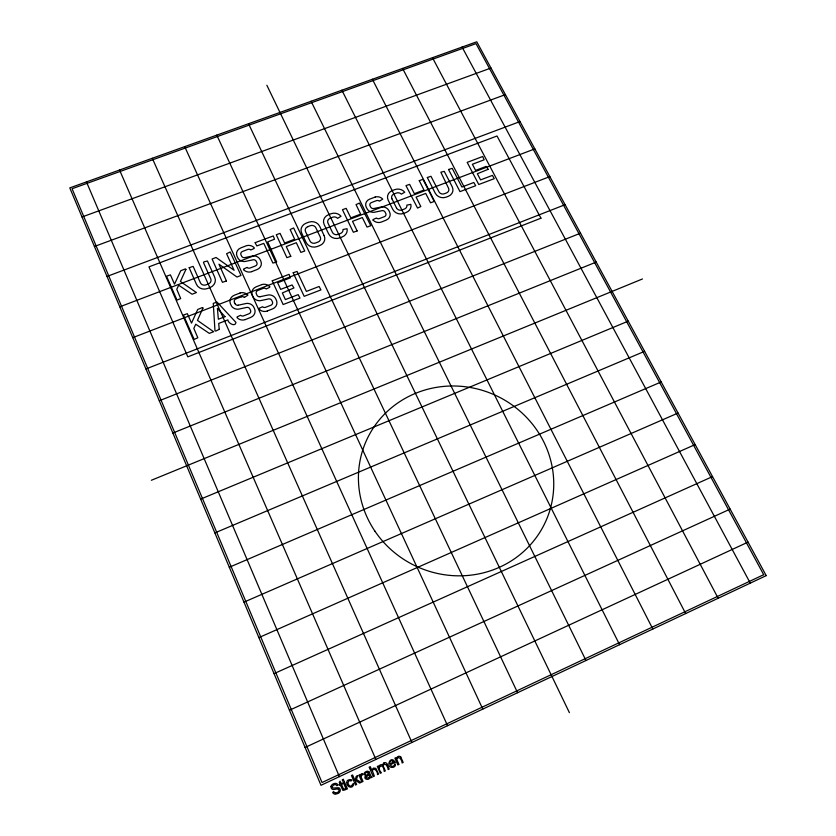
<?xml version="1.0" encoding="UTF-8"?>
<svg xmlns="http://www.w3.org/2000/svg" width="836" height="836" viewBox="0 0 836 836"><rect width="100%" height="100%" fill="white"/><g stroke="black" fill="none" stroke-linecap="round" stroke-linejoin="round"><path stroke-width="1.25" d="M382.627 765.201L382.71 764.825A2.717 2.612 -89.4 0 1 383.964 763.111M383.379 765.191C385.344 761.408 388.531 768.378 388.103 769.59L389.2 769.068L387.162 764.386M367.255 775.85C362.96 778.88 371.863 778.985 368.885 774.544A10.366 9.969 -85.1 0 1 367.234 775.818M371.863 777.281L370.693 777.835A2.748 2.644 -86.9 0 1 370.108 777.093C369.24 781.42 362.416 778.933 365.708 775.662A6.155 5.894 -86.3 0 1 366.252 775.265L366.67 774.982A13.177 12.686 -84.8 0 0 368.509 773.655L368.425 773.457M305.077 747.468L748.042 542.115M289.434 710.245L730.152 509.114M274.03 673.628L712.523 476.604M258.888 637.596L695.165 444.585M243.976 602.139L678.059 413.036M229.304 567.257L661.203 381.958M214.862 532.908L644.598 351.329M200.65 499.102L628.233 321.149M151.347 480.282L642.456 278.963M172.874 433.038L596.214 262.086M159.3 400.757L580.539 233.181M145.934 368.969L565.084 204.684M245.376 319.519L250.622 317.471A7.21 6.625 -3.4 0 0 254.552 308.777L253.674 306.906A7.325 6.73 -3.4 0 0 249.609 303.74L248.428 303.468A6.636 6.092 -3.4 0 0 245.951 303.541L238.197 305.203M267.332 310.94L272.546 308.912A7.169 6.583 -1.4 0 0 276.402 300.27L275.514 298.421A7.284 6.688 -1.4 0 0 271.46 295.265L270.279 294.993A6.604 6.061 -1.4 0 0 267.813 295.066L260.111 296.707M132.767 337.66L549.848 176.584M241.228 296.832L236.003 298.86A2.874 2.633 -3.9 0 0 234.404 302.287M337.974 234.414L340.545 233.432A4.18 3.772 4.9 0 0 342.979 229.503L347.065 228.709A8.35 7.534 4.9 0 1 342.237 236.933L339.677 237.926A8.36 7.545 4.8 0 1 328.632 233.861L324.169 224.56A8.339 7.514 4.5 0 1 328.485 214.716L331.046 213.744A8.329 7.503 4.7 0 1 341.025 216.284L337.587 218.353A4.17 3.752 4.7 0 0 332.718 217.214L330.157 218.196M251.803 271.575L256.976 269.6A7.106 6.458 -1.6 0 0 260.842 261.135L259.965 259.317A7.221 6.552 -1.7 0 0 255.952 256.213L254.792 255.952A6.542 5.936 -1.6 0 0 252.347 256.025L244.697 257.613A2.79 2.529 -2.1 0 1 241.573 256.077L240.956 254.771A2.832 2.56 -2.2 0 1 242.524 251.448L247.665 249.473A2.769 2.508 -1.7 0 1 250.758 249.995L254.196 248.449L254.259 247.78A7.242 6.552 -1.8 0 0 246.589 245.669L240.893 247.864A7.075 6.406 -2.2 0 0 237.027 256.255L238.187 258.543A7.263 6.583 -2.1 0 0 241.886 261.187L243.642 261.522A6.406 5.8 -2.2 0 0 245.47 261.396L253.162 259.787A2.79 2.529 -1.6 0 1 256.244 261.334L256.882 262.65A2.832 2.571 -1.6 0 1 255.325 265.994L250.163 267.98A2.853 2.592 -2.1 0 1 247.08 267.436M119.799 306.812L534.831 148.881M307.763 226.692L310.334 225.71A4.17 3.762 3.1 0 1 315.809 227.726L320.272 237.058A4.18 3.783 3.3 0 1 318.098 242.012L315.517 243.004A4.201 3.804 3.1 0 1 309.968 240.987L305.537 231.635A4.19 3.783 2.9 0 1 307.763 226.702M107.018 276.423L520.013 121.554M94.426 246.474L505.404 94.604M82.022 216.973L490.993 68.019M261.981 284.585L256.234 286.779A7.137 6.531 -2 0 0 252.367 295.348L253.548 297.679A7.336 6.709 -2 0 0 257.289 300.364L259.066 300.699A6.469 5.925 -2 0 0 260.905 300.563L268.659 298.912A2.811 2.581 -1.4 0 1 271.773 300.479L272.421 301.817A2.853 2.623 -1.4 0 1 270.864 305.245L265.66 307.282A2.874 2.644 -1.9 0 1 262.556 306.739L259.076 308.338L259.014 309.027A7.305 6.709 -1.9 0 0 267.363 311.023M240.151 292.997L234.362 295.212A7.179 6.573 -3.9 0 0 230.433 303.834L231.603 306.175A7.367 6.751 -3.9 0 0 235.344 308.881L237.121 309.215A6.5 5.957 -4 0 0 238.981 309.08L246.777 307.408A2.821 2.592 -3.4 0 1 249.891 308.986L250.539 310.334A2.874 2.633 -3.4 0 1 248.95 313.782L243.715 315.83A2.895 2.654 -3.9 0 1 240.601 315.287L237.09 316.896L237.027 317.596A7.336 6.74 -3.9 0 0 245.408 319.592M375.207 197.056L369.731 199.104A6.887 6.176 7.3 0 0 366.262 207.203L367.474 209.418A7.075 6.343 7.4 0 0 371.153 211.978L372.877 212.302A6.239 5.601 7.3 0 0 374.653 212.187L382.073 210.651A2.717 2.435 8 0 1 385.114 212.156L385.783 213.431A2.759 2.477 8 0 1 384.382 216.66L379.429 218.562A2.78 2.498 7.7 0 1 376.419 218.029L373.117 219.534L373.086 220.192M365.018 774.805C361.319 774.972 367.056 769.036 369.042 771.931M343.826 789.257L344.725 788.881L345.32 789.832L342.885 790.375L340.367 784.994L339.531 785.391L339.144 784.481L339.98 784.084L339.249 782.381L340.074 781.158L341.098 783.562L342.227 783.029L342.614 783.938L341.485 784.471L343.533 789.121M335.424 792.852L334.943 792.747A1.912 1.829 -80.7 0 1 334.41 792.476L333.658 791.567L332.665 792.444A3.438 3.281 -80.7 0 0 335.34 794.221L338.089 793.468A4.629 4.42 -80.8 0 0 339.625 792.194L339.75 791.985A3.041 2.905 -81 0 0 340.231 790.751A2.926 2.79 -81 0 0 340.043 789.111A3.02 2.884 -81 0 0 339.855 788.756A2.55 2.445 -81 0 0 338.747 787.752L332.947 788.024A1.16 1.118 -80.2 0 1 332.477 787.627A1.421 1.359 -80.3 0 1 332.3 787.24A1.285 1.233 -80.3 0 1 332.268 786.624L333.355 785.234A5.737 5.486 -80.7 0 1 334.118 784.847L335.267 784.607A1.797 1.724 -80.5 0 1 336.176 784.92L336.877 785.735L338.005 785.088A3.177 3.041 -80.5 0 0 336.741 783.687A2.863 2.738 -80.6 0 0 335.738 783.384L335.288 783.363A4.452 4.253 -80.6 0 0 334.578 783.457L333.846 783.666A6.615 6.322 -80.7 0 0 333.115 783.99A5.047 4.828 -80.6 0 0 331.777 784.994L331.39 785.526A2.612 2.498 -80.3 0 0 331.035 786.498M338.11 789.017L337.577 788.933A3.887 3.71 -81 0 0 336.981 788.965L336.584 789.027A35.185 33.367 -82 0 0 335.758 789.184L333.752 789.487A3.626 3.469 -80.3 0 1 333.01 789.445L332.488 789.309A2.55 2.445 -80.3 0 1 331.066 786.498M244.373 297.407L247.937 295.129A7.346 6.73 -3.5 0 0 240.131 292.934M247.069 267.447L243.673 268.973L243.569 269.683M269.714 286.654L269.652 287.344L266.256 288.984A2.79 2.56 -1.5 0 0 263.079 288.41L257.885 290.405A2.853 2.612 -2 0 0 256.318 293.812L256.934 295.16A2.811 2.581 -2 0 0 260.111 296.717M462.078 47.077L750.289 583.131M432.473 57.705L718.166 598.262M402.586 68.427L685.677 613.561M372.386 79.274L652.822 629.027M341.893 90.215L619.591 644.681M391.938 198.811L396.515 207.965M311.086 101.271L585.984 660.513M266.851 85.241L569.4 712.659M324.128 235.585L319.676 226.263A8.381 7.555 3.1 0 0 308.672 222.219L306.091 223.191A8.381 7.566 2.9 0 0 301.691 233.087L306.122 242.45A8.402 7.597 3.1 0 0 317.199 246.536L319.78 245.544A8.402 7.597 3.3 0 0 324.128 235.585M248.543 123.728L517.578 692.72M216.785 135.119L482.78 709.106M395.02 762.181C390.349 753.853 384.727 768.953 393.317 767.291C396.515 766.811 395.574 761.23 394.122 765.421C393.651 766.215 392.596 766.602 391.729 766.278C388.04 764.626 394.174 763.195 395.083 762.338M184.714 146.634L447.563 725.69M234.404 302.287L235.01 303.646M152.298 158.276L411.939 742.472M396.306 758.649L395.888 757.688L394.885 758.158L397.873 764.961L398.991 764.438L397.351 760.718A3.919 3.772 87.5 0 1 396.954 759.328A1.505 1.453 87.9 0 1 397.079 758.701C399.138 754.96 402.503 761.282 402.085 762.975L403.192 762.453L401.175 757.897A5.643 5.424 88.4 0 0 400.768 757.113M119.548 170.021L375.886 759.454M378.75 766.936L378.332 765.975L377.329 766.445L380.307 773.29L381.415 772.757C375.563 767.145 383.64 761.638 384.205 771.44L385.323 770.907L383.588 766.936A2.55 2.445 -89.5 0 1 383.306 765.18M86.463 181.903L339.395 776.634M251.835 271.648A7.242 6.573 -2 0 1 243.61 269.652M330.168 218.217A4.18 3.762 4.5 0 0 327.973 223.107L332.456 232.408A4.18 3.772 4.8 0 0 337.974 234.393M373.128 220.15A7.043 6.333 7.7 0 0 381.185 222.115L386.107 220.14A6.928 6.218 8 0 0 389.576 211.978L388.667 210.223A7.033 6.322 8 0 0 384.654 207.213L383.515 206.952A6.374 5.727 8 0 0 381.143 207.014L373.765 208.53A2.717 2.435 7.3 0 1 370.682 207.046L370.024 205.771A2.759 2.466 7.3 0 1 371.445 202.563L376.378 200.671A2.696 2.414 7.6 0 1 379.387 201.183L382.752 199.104A7.054 6.322 7.6 0 0 375.197 196.993M391.938 198.822A4.128 3.689 8.8 0 1 394.017 194.004L396.504 193.043A4.117 3.689 8.9 0 1 401.322 194.161L404.739 192.207A8.224 7.357 8.9 0 0 394.801 189.626L392.293 190.566A8.245 7.367 8.8 0 0 388.207 200.232L392.774 209.387A8.266 7.399 9.1 0 0 403.725 213.399L406.233 212.438A8.245 7.388 9.3 0 0 410.842 204.35L406.85 205.123A4.128 3.699 9.3 0 1 404.509 208.99L401.991 209.94A4.138 3.699 9.1 0 1 396.504 207.965M241.238 296.853A2.811 2.571 -3.5 0 1 244.352 297.365M238.197 305.213A2.832 2.592 -3.9 0 1 235.041 303.635M261.961 284.522A7.305 6.688 -1.6 0 1 269.673 286.685M396.546 758.67A2.623 2.529 87.8 0 1 400.852 757.019M392.648 760.865A2.174 2.09 89.3 0 0 389.952 763.811L393.568 762.098A2.727 2.623 89.4 0 0 392.617 760.969M378.959 766.946A2.477 2.383 -88.7 0 1 382.71 765.086M383.849 762.84A2.633 2.529 -89.4 0 1 387.298 764.334M371.863 777.281A2.79 2.675 -87.1 0 1 371.142 776.477A10.387 9.98 -88.3 0 1 370.797 775.756L369.439 772.673A5.538 5.319 -85.5 0 0 369.052 771.921M364.851 774.815A2.32 2.226 -85.9 0 1 367.631 772.454M367.652 772.422A1.578 1.515 -85.9 0 1 368.321 773.342M361.068 776.425A5.026 4.817 -85.7 0 0 361.476 777.867L363.023 781.472L361.894 782.005L358.947 775.129L359.95 774.658C359.595 777.02 362.584 770.834 362.709 774.92A1.515 1.453 -85.1 0 0 360.933 776.435M338.12 788.985A1.473 1.411 -81 0 1 338.841 791.065L338.559 791.567A3.919 3.752 -80.7 0 1 335.424 792.81M419.264 180.628L423.988 190.033L414.374 193.691L409.63 184.369L405.972 185.623L417.54 208.07L420.821 206.523L416.088 197.087L425.712 193.419L430.53 202.814L434.197 201.455L422.985 179.364L419.264 180.628M357.139 230.914L353.346 232.262L342.446 209.711L346.146 208.352L350.827 217.862L360.65 214.131L356.031 204.611L359.428 203.064L370.797 225.73L367.014 227.078L362.333 217.569L352.51 221.31L357.139 230.955M346.835 782.548C346.25 786.248 351.486 789.33 353.409 785.401C354.109 779.664 351.632 789.215 348.925 785.119C346.992 783.551 348.518 779.183 351.005 780.96C354.652 779.445 346.114 778.368 346.835 782.548M488.13 169.332L477.346 173.742L480.575 179.907L492.435 175.393L494.264 178.664L478.767 184.505L467.188 162.372L482.696 156.499L484.148 159.801L472.382 164.274L475.59 170.408L486.218 166.385L488.13 169.332M202.96 308.035L197.453 320.387L213.64 331.725L209.314 333.386L195.739 324.222L193.827 328.423L197.829 337.775L194.14 339.416L183.418 315.057L187.348 313.678L191.517 323.124L197.724 309.466L202.322 307.575L202.96 308.035M290.792 256.318L286.894 257.645L276.277 234.749L280.06 233.369L284.627 243.046L294.659 239.221L290.155 229.545L293.635 227.967L304.743 251.019L300.887 252.399L296.31 242.722L286.267 246.547L290.792 256.318M293.175 272.808L304.179 296.331L320.93 289.904L319.112 286.487L306.394 291.409L297.062 271.46L293.185 272.755M185.926 269.37L180.409 281.471L196.429 292.558L192.092 294.23L178.695 285.222L176.772 289.329L180.701 298.567L176.992 300.103L166.521 276.214L170.419 274.866L174.515 284.146L180.722 270.77L185.299 268.91L185.926 269.37M272.222 280.886L283.143 304.534L300.009 298.065L298.149 294.638L285.4 299.591L282.338 292.966L293.959 287.939L292.088 284.951L280.677 289.371L277.636 282.767L290.385 277.824L289.078 274.344L272.243 280.791M219.22 329.363L215.678 331.108L214.977 330.784L213.274 303.343L217.067 302.151L236.003 322.445C235.25 327.566 227.653 322.738 227.883 319.875L218.719 323.438L219.22 329.363M255.137 242.754L256.83 245.941L263.768 243.37L272.891 263.068L276.695 261.981L267.687 241.886L274.532 239.221L273.267 235.94L255.158 242.659M372.375 770.865L374.361 776.101L373.243 776.634L369.146 767.187L370.264 766.654L371.727 770.04L373.473 768.085L375.824 768.336L378.603 774.094L377.485 774.617C378.196 771.701 373.473 766.518 372.375 770.802M226.431 280.959L222.449 282.317L212.093 259.045L216.043 257.467L234.08 270.258L226.598 253.705L230.203 252.002L241.008 275.431L236.996 277.029L218.948 264.207L226.431 280.959M189.176 267.719L196.429 284.313A8.611 7.817 -5.6 0 0 207.641 288.493L209.982 287.594A8.611 7.817 -5.5 0 0 214.747 277.322L207.453 261.01L203.796 261.908L203.482 262.567L210.745 278.848A4.284 3.887 -5.5 0 1 208.363 283.958L206.022 284.857A4.305 3.908 -5.6 0 1 200.41 282.798L193.137 266.37L189.176 267.719M448.545 169.499L459.988 191.622L475.726 185.707L473.803 182.499L461.911 187.034L452.224 168.349L448.545 169.499M427.332 177.535L435.242 193.179A8.203 7.305 11.7 0 0 446.131 197.16L448.305 196.324A8.203 7.305 11.8 0 0 452.182 186.721L444.261 171.37L440.844 172.195L448.483 188.131A4.086 3.637 11.8 0 1 446.549 192.907L444.376 193.743A4.107 3.657 11.7 0 1 438.921 191.778L430.968 176.291L427.342 177.493M356.355 776.351L354.903 780.406L352.583 774.993L351.465 775.526L355.53 785.014L356.648 784.481L355.478 781.754L355.937 780.594L359.637 783.071L361.016 782.423L356.376 779.413L357.808 775.672L356.355 776.351M344.463 781.973L343.335 782.506L346.271 789.403L347.4 788.87L344.463 781.973M763.707 574.687L322.038 782.527L72.063 188.727L476.008 43.629L763.707 574.687M766.215 575.628L320.993 785.297L69.785 187.891L476.771 41.8L766.215 575.628M343.345 779.351L342.227 779.883L342.791 781.221L343.92 780.688L343.345 779.351M540.944 218.196L187.818 356.847L148.965 266.851L497.023 135.996L540.944 218.196M225.009 316.666L218.353 319.248L217.402 308.306L225.009 316.666M374.977 531.236A98.345 94.217 24.2 0 0 543.755 525.447A98.345 94.217 24.2 0 0 449.517 386.044A98.345 94.217 24.2 0 0 374.977 531.236"/></g></svg>
